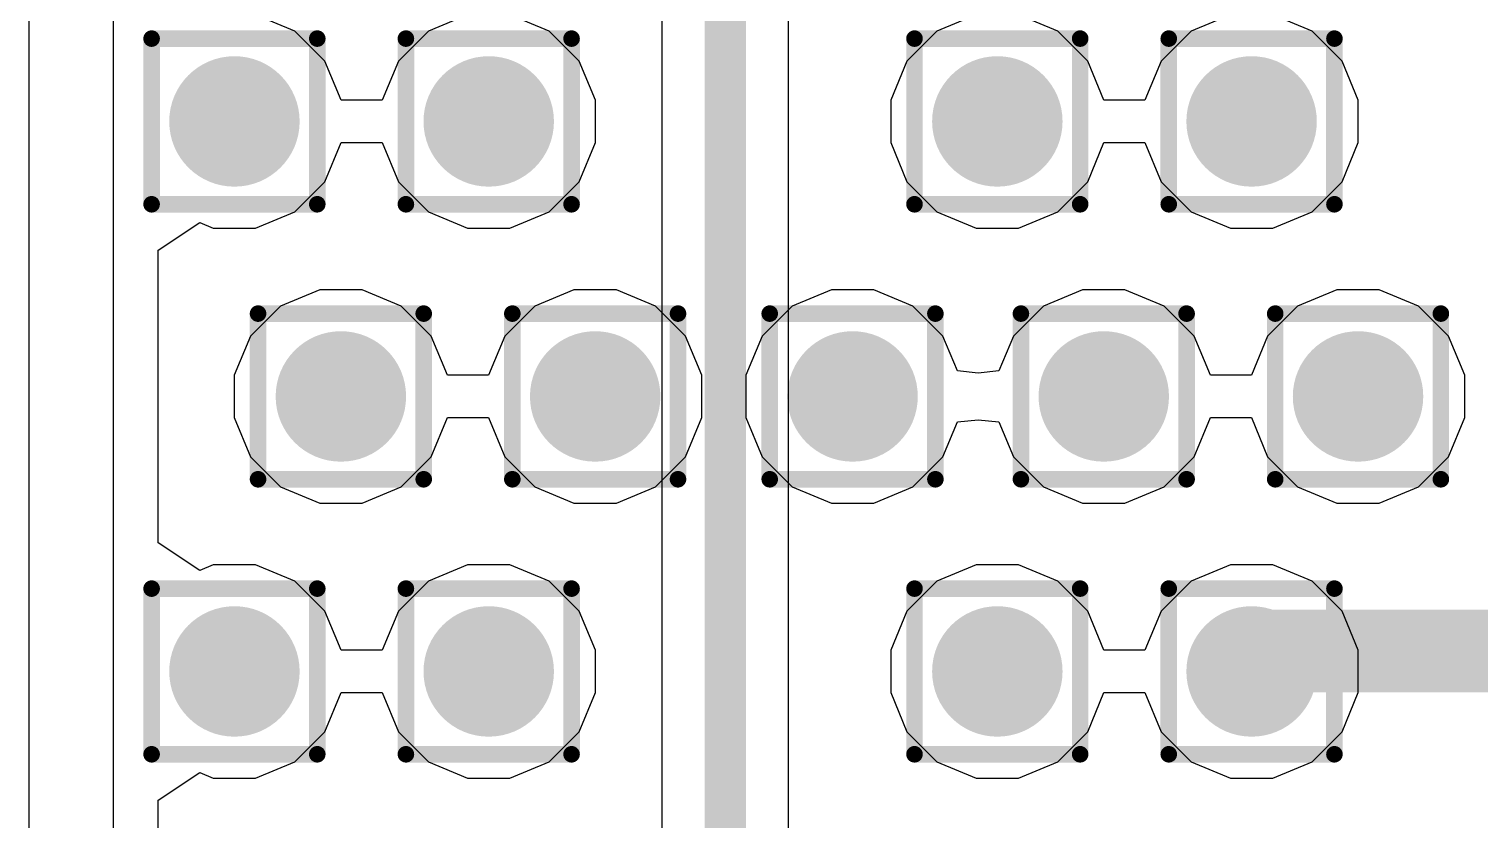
# Model space of a CAD drawing. Header units: inches. Extents: x -12 to 5355, y -7 to 5366.
# Drawn here: x 10.617 to 15.067, y 40.161 to 42.587 of the extents above; entities that cross this region are included whole.
import ezdxf

# ---------------------------------------------------------------- set-up
doc = ezdxf.new("R2010")
doc.units = ezdxf.units.IN
for name, color, linetype in [('BOTTOM LAYER', 5, 'Continuous'), ('Drill Drawing', 1, 'Continuous'), ('GROUND1', 16, 'Continuous'), ('GROUND2', 156, 'Continuous'), ('Keep-Out Layer', 6, 'Continuous'), ('POWER', 76, 'Continuous'), ('SIGNAL', 90, 'Continuous'), ('TOP LAYER', 1, 'Continuous'), ('Via Holes', 16, 'Continuous')]:
    doc.layers.add(name, color=color, linetype=linetype)

msp = doc.modelspace()

# ---------------------------------------------------------------- hatches: boundary and pattern name
at = {"layer": 'BOTTOM LAYER'}
h = msp.add_hatch(color=5, dxfattribs=at)
edge = h.paths.add_edge_path()
edge.add_arc((11.2471, 42.3035), 0.2, 0, 360)
h = msp.add_hatch(color=5, dxfattribs=at)
edge = h.paths.add_edge_path()
edge.add_arc((12.0269, 42.3035), 0.2, 0, 360)
h = msp.add_hatch(color=5, dxfattribs=at)
edge = h.paths.add_edge_path()
edge.add_arc((13.5865, 42.3035), 0.2, 0, 360)
h = msp.add_hatch(color=5, dxfattribs=at)
edge = h.paths.add_edge_path()
edge.add_arc((14.3662, 42.3035), 0.2, 0, 360)
h = msp.add_hatch(color=5, dxfattribs=at)
edge = h.paths.add_edge_path()
edge.add_arc((11.5735, 41.4602), 0.2, 0, 360)
h = msp.add_hatch(color=5, dxfattribs=at)
edge = h.paths.add_edge_path()
edge.add_arc((12.3533, 41.4602), 0.2, 0, 360)
h = msp.add_hatch(color=5, dxfattribs=at)
edge = h.paths.add_edge_path()
edge.add_arc((13.1426, 41.4602), 0.2, 0, 360)
h = msp.add_hatch(color=5, dxfattribs=at)
edge = h.paths.add_edge_path()
edge.add_arc((13.9129, 41.4602), 0.2, 0, 360)
h = msp.add_hatch(color=5, dxfattribs=at)
edge = h.paths.add_edge_path()
edge.add_arc((14.6926, 41.4602), 0.2, 0, 360)
h = msp.add_hatch(color=5, dxfattribs=at)
edge = h.paths.add_edge_path()
edge.add_arc((11.2471, 40.6169), 0.2, 0, 360)
h = msp.add_hatch(color=5, dxfattribs=at)
edge = h.paths.add_edge_path()
edge.add_arc((12.0269, 40.6169), 0.2, 0, 360)
h = msp.add_hatch(color=5, dxfattribs=at)
edge = h.paths.add_edge_path()
edge.add_arc((13.5865, 40.6169), 0.2, 0, 360)
h = msp.add_hatch(color=5, dxfattribs=at)
edge = h.paths.add_edge_path()
edge.add_arc((14.3662, 40.6169), 0.2, 0, 360)
at = {"layer": 'GROUND1'}
h = msp.add_hatch(color=16, dxfattribs=at)
edge = h.paths.add_edge_path()
edge.add_arc((11.2471, 42.3035), 0.2, 0, 360)
h = msp.add_hatch(color=16, dxfattribs=at)
edge = h.paths.add_edge_path()
edge.add_arc((12.0269, 42.3035), 0.2, 0, 360)
h = msp.add_hatch(color=16, dxfattribs=at)
edge = h.paths.add_edge_path()
edge.add_arc((13.5865, 42.3035), 0.2, 0, 360)
h = msp.add_hatch(color=16, dxfattribs=at)
edge = h.paths.add_edge_path()
edge.add_arc((14.3662, 42.3035), 0.2, 0, 360)
h = msp.add_hatch(color=16, dxfattribs=at)
edge = h.paths.add_edge_path()
edge.add_arc((11.5735, 41.4602), 0.2, 0, 360)
h = msp.add_hatch(color=16, dxfattribs=at)
edge = h.paths.add_edge_path()
edge.add_arc((12.3533, 41.4602), 0.2, 0, 360)
h = msp.add_hatch(color=16, dxfattribs=at)
edge = h.paths.add_edge_path()
edge.add_arc((13.1426, 41.4602), 0.2, 0, 360)
h = msp.add_hatch(color=16, dxfattribs=at)
edge = h.paths.add_edge_path()
edge.add_arc((13.9129, 41.4602), 0.2, 0, 360)
h = msp.add_hatch(color=16, dxfattribs=at)
edge = h.paths.add_edge_path()
edge.add_arc((14.6926, 41.4602), 0.2, 0, 360)
h = msp.add_hatch(color=16, dxfattribs=at)
edge = h.paths.add_edge_path()
edge.add_arc((11.2471, 40.6169), 0.2, 0, 360)
h = msp.add_hatch(color=16, dxfattribs=at)
edge = h.paths.add_edge_path()
edge.add_arc((12.0269, 40.6169), 0.2, 0, 360)
h = msp.add_hatch(color=16, dxfattribs=at)
edge = h.paths.add_edge_path()
edge.add_arc((13.5865, 40.6169), 0.2, 0, 360)
h = msp.add_hatch(color=16, dxfattribs=at)
edge = h.paths.add_edge_path()
edge.add_arc((14.3662, 40.6169), 0.2, 0, 360)
at = {"layer": 'GROUND2'}
h = msp.add_hatch(color=156, dxfattribs=at)
edge = h.paths.add_edge_path()
edge.add_arc((11.2471, 42.3035), 0.2, 0, 360)
h = msp.add_hatch(color=156, dxfattribs=at)
edge = h.paths.add_edge_path()
edge.add_arc((12.0269, 42.3035), 0.2, 0, 360)
h = msp.add_hatch(color=156, dxfattribs=at)
edge = h.paths.add_edge_path()
edge.add_arc((13.5865, 42.3035), 0.2, 0, 360)
h = msp.add_hatch(color=156, dxfattribs=at)
edge = h.paths.add_edge_path()
edge.add_arc((14.3662, 42.3035), 0.2, 0, 360)
h = msp.add_hatch(color=156, dxfattribs=at)
edge = h.paths.add_edge_path()
edge.add_arc((11.5735, 41.4602), 0.2, 0, 360)
h = msp.add_hatch(color=156, dxfattribs=at)
edge = h.paths.add_edge_path()
edge.add_arc((12.3533, 41.4602), 0.2, 0, 360)
h = msp.add_hatch(color=156, dxfattribs=at)
edge = h.paths.add_edge_path()
edge.add_arc((13.1426, 41.4602), 0.2, 0, 360)
h = msp.add_hatch(color=156, dxfattribs=at)
edge = h.paths.add_edge_path()
edge.add_arc((13.9129, 41.4602), 0.2, 0, 360)
h = msp.add_hatch(color=156, dxfattribs=at)
edge = h.paths.add_edge_path()
edge.add_arc((14.6926, 41.4602), 0.2, 0, 360)
h = msp.add_hatch(color=156, dxfattribs=at)
edge = h.paths.add_edge_path()
edge.add_arc((11.2471, 40.6169), 0.2, 0, 360)
h = msp.add_hatch(color=156, dxfattribs=at)
edge = h.paths.add_edge_path()
edge.add_arc((12.0269, 40.6169), 0.2, 0, 360)
h = msp.add_hatch(color=156, dxfattribs=at)
edge = h.paths.add_edge_path()
edge.add_arc((13.5865, 40.6169), 0.2, 0, 360)
h = msp.add_hatch(color=156, dxfattribs=at)
edge = h.paths.add_edge_path()
edge.add_arc((14.3662, 40.6169), 0.2, 0, 360)
at = {"layer": 'POWER'}
h = msp.add_hatch(color=76, dxfattribs=at)
edge = h.paths.add_edge_path()
edge.add_arc((11.2471, 42.3035), 0.2, 0, 360)
h = msp.add_hatch(color=76, dxfattribs=at)
edge = h.paths.add_edge_path()
edge.add_arc((12.0269, 42.3035), 0.2, 0, 360)
h = msp.add_hatch(color=76, dxfattribs=at)
edge = h.paths.add_edge_path()
edge.add_arc((13.5865, 42.3035), 0.2, 0, 360)
h = msp.add_hatch(color=76, dxfattribs=at)
edge = h.paths.add_edge_path()
edge.add_arc((14.3662, 42.3035), 0.2, 0, 360)
h = msp.add_hatch(color=76, dxfattribs=at)
edge = h.paths.add_edge_path()
edge.add_arc((11.5735, 41.4602), 0.2, 0, 360)
h = msp.add_hatch(color=76, dxfattribs=at)
edge = h.paths.add_edge_path()
edge.add_arc((12.3533, 41.4602), 0.2, 0, 360)
h = msp.add_hatch(color=76, dxfattribs=at)
edge = h.paths.add_edge_path()
edge.add_arc((13.1426, 41.4602), 0.2, 0, 360)
h = msp.add_hatch(color=76, dxfattribs=at)
edge = h.paths.add_edge_path()
edge.add_arc((13.9129, 41.4602), 0.2, 0, 360)
h = msp.add_hatch(color=76, dxfattribs=at)
edge = h.paths.add_edge_path()
edge.add_arc((14.6926, 41.4602), 0.2, 0, 360)
h = msp.add_hatch(color=76, dxfattribs=at)
edge = h.paths.add_edge_path()
edge.add_arc((11.2471, 40.6169), 0.2, 0, 360)
h = msp.add_hatch(color=76, dxfattribs=at)
edge = h.paths.add_edge_path()
edge.add_arc((12.0269, 40.6169), 0.2, 0, 360)
h = msp.add_hatch(color=76, dxfattribs=at)
edge = h.paths.add_edge_path()
edge.add_arc((13.5865, 40.6169), 0.2, 0, 360)
h = msp.add_hatch(color=76, dxfattribs=at)
edge = h.paths.add_edge_path()
edge.add_arc((14.3662, 40.6169), 0.2, 0, 360)
at = {"layer": 'SIGNAL'}
h = msp.add_hatch(color=90, dxfattribs=at)
edge = h.paths.add_edge_path()
edge.add_arc((11.2471, 42.3035), 0.2, 0, 360)
h = msp.add_hatch(color=90, dxfattribs=at)
edge = h.paths.add_edge_path()
edge.add_arc((12.0269, 42.3035), 0.2, 0, 360)
h = msp.add_hatch(color=90, dxfattribs=at)
edge = h.paths.add_edge_path()
edge.add_arc((13.5865, 42.3035), 0.2, 0, 360)
h = msp.add_hatch(color=90, dxfattribs=at)
edge = h.paths.add_edge_path()
edge.add_arc((14.3662, 42.3035), 0.2, 0, 360)
h = msp.add_hatch(color=90, dxfattribs=at)
edge = h.paths.add_edge_path()
edge.add_arc((11.5735, 41.4602), 0.2, 0, 360)
h = msp.add_hatch(color=90, dxfattribs=at)
edge = h.paths.add_edge_path()
edge.add_arc((12.3533, 41.4602), 0.2, 0, 360)
h = msp.add_hatch(color=90, dxfattribs=at)
edge = h.paths.add_edge_path()
edge.add_arc((13.1426, 41.4602), 0.2, 0, 360)
h = msp.add_hatch(color=90, dxfattribs=at)
edge = h.paths.add_edge_path()
edge.add_arc((13.9129, 41.4602), 0.2, 0, 360)
h = msp.add_hatch(color=90, dxfattribs=at)
edge = h.paths.add_edge_path()
edge.add_arc((14.6926, 41.4602), 0.2, 0, 360)
h = msp.add_hatch(color=90, dxfattribs=at)
edge = h.paths.add_edge_path()
edge.add_arc((11.2471, 40.6169), 0.2, 0, 360)
h = msp.add_hatch(color=90, dxfattribs=at)
edge = h.paths.add_edge_path()
edge.add_arc((12.0269, 40.6169), 0.2, 0, 360)
h = msp.add_hatch(color=90, dxfattribs=at)
edge = h.paths.add_edge_path()
edge.add_arc((13.5865, 40.6169), 0.2, 0, 360)
h = msp.add_hatch(color=90, dxfattribs=at)
edge = h.paths.add_edge_path()
edge.add_arc((14.3662, 40.6169), 0.2, 0, 360)
at = {"layer": 'TOP LAYER'}
h = msp.add_hatch(color=1, dxfattribs=at)
edge = h.paths.add_edge_path()
edge.add_arc((11.2471, 42.3035), 0.2, 0, 360)
h = msp.add_hatch(color=1, dxfattribs=at)
edge = h.paths.add_edge_path()
edge.add_arc((12.0269, 42.3035), 0.2, 0, 360)
h = msp.add_hatch(color=1, dxfattribs=at)
edge = h.paths.add_edge_path()
edge.add_arc((13.5865, 42.3035), 0.2, 0, 360)
h = msp.add_hatch(color=1, dxfattribs=at)
edge = h.paths.add_edge_path()
edge.add_arc((14.3662, 42.3035), 0.2, 0, 360)
h = msp.add_hatch(color=1, dxfattribs=at)
edge = h.paths.add_edge_path()
edge.add_arc((11.5735, 41.4602), 0.2, 0, 360)
h = msp.add_hatch(color=1, dxfattribs=at)
edge = h.paths.add_edge_path()
edge.add_arc((12.3533, 41.4602), 0.2, 0, 360)
h = msp.add_hatch(color=1, dxfattribs=at)
edge = h.paths.add_edge_path()
edge.add_arc((13.1426, 41.4602), 0.2, 0, 360)
h = msp.add_hatch(color=1, dxfattribs=at)
edge = h.paths.add_edge_path()
edge.add_arc((13.9129, 41.4602), 0.2, 0, 360)
h = msp.add_hatch(color=1, dxfattribs=at)
edge = h.paths.add_edge_path()
edge.add_arc((14.6926, 41.4602), 0.2, 0, 360)
h = msp.add_hatch(color=1, dxfattribs=at)
edge = h.paths.add_edge_path()
edge.add_arc((11.2471, 40.6169), 0.2, 0, 360)
h = msp.add_hatch(color=1, dxfattribs=at)
edge = h.paths.add_edge_path()
edge.add_arc((12.0269, 40.6169), 0.2, 0, 360)
h = msp.add_hatch(color=1, dxfattribs=at)
edge = h.paths.add_edge_path()
edge.add_arc((13.5865, 40.6169), 0.2, 0, 360)
h = msp.add_hatch(color=1, dxfattribs=at)
edge = h.paths.add_edge_path()
edge.add_arc((14.3662, 40.6169), 0.2, 0, 360)
at = {"layer": 'Via Holes'}
h = msp.add_hatch(color=7, dxfattribs=at)
edge = h.paths.add_edge_path()
edge.add_arc((11.2471, 42.3035), 0.1, 0, 360)
h = msp.add_hatch(color=7, dxfattribs=at)
edge = h.paths.add_edge_path()
edge.add_arc((12.0269, 42.3035), 0.1, 0, 360)
h = msp.add_hatch(color=7, dxfattribs=at)
edge = h.paths.add_edge_path()
edge.add_arc((13.5865, 42.3035), 0.1, 0, 360)
h = msp.add_hatch(color=7, dxfattribs=at)
edge = h.paths.add_edge_path()
edge.add_arc((14.3662, 42.3035), 0.1, 0, 360)
h = msp.add_hatch(color=7, dxfattribs=at)
edge = h.paths.add_edge_path()
edge.add_arc((11.5735, 41.4602), 0.1, 0, 360)
h = msp.add_hatch(color=7, dxfattribs=at)
edge = h.paths.add_edge_path()
edge.add_arc((12.3533, 41.4602), 0.1, 0, 360)
h = msp.add_hatch(color=7, dxfattribs=at)
edge = h.paths.add_edge_path()
edge.add_arc((13.1426, 41.4602), 0.1, 0, 360)
h = msp.add_hatch(color=7, dxfattribs=at)
edge = h.paths.add_edge_path()
edge.add_arc((13.9129, 41.4602), 0.1, 0, 360)
h = msp.add_hatch(color=7, dxfattribs=at)
edge = h.paths.add_edge_path()
edge.add_arc((14.6926, 41.4602), 0.1, 0, 360)
h = msp.add_hatch(color=7, dxfattribs=at)
edge = h.paths.add_edge_path()
edge.add_arc((11.2471, 40.6169), 0.1, 0, 360)
h = msp.add_hatch(color=7, dxfattribs=at)
edge = h.paths.add_edge_path()
edge.add_arc((12.0269, 40.6169), 0.1, 0, 360)
h = msp.add_hatch(color=7, dxfattribs=at)
edge = h.paths.add_edge_path()
edge.add_arc((13.5865, 40.6169), 0.1, 0, 360)
h = msp.add_hatch(color=7, dxfattribs=at)
edge = h.paths.add_edge_path()
edge.add_arc((14.3662, 40.6169), 0.1, 0, 360)

# ---------------------------------------------------------------- linework, layer by layer
at = {"layer": 'BOTTOM LAYER'}
msp.add_line((10.8762, 33.914), (10.8762, 60.2174), dxfattribs=at)
at = {"layer": 'Drill Drawing'}
for points in [[(10.9931, 42.5575, 0.0508, 0.0508, 0), (11.5011, 42.5575, 0.0508, 0.0508, 0)], [(10.9931, 42.0495, 0.0508, 0.0508, 0), (10.9931, 42.5575, 0.0508, 0.0508, 0)], [(11.5011, 42.0495, 0.0508, 0.0508, 0), (11.5011, 42.5575, 0.0508, 0.0508, 0)], [(11.7729, 42.5575, 0.0508, 0.0508, 0), (12.2809, 42.5575, 0.0508, 0.0508, 0)], [(11.7729, 42.0495, 0.0508, 0.0508, 0), (11.7729, 42.5575, 0.0508, 0.0508, 0)], [(12.2809, 42.0495, 0.0508, 0.0508, 0), (12.2809, 42.5575, 0.0508, 0.0508, 0)], [(13.3325, 42.5575, 0.0508, 0.0508, 0), (13.8405, 42.5575, 0.0508, 0.0508, 0)], [(13.3325, 42.0495, 0.0508, 0.0508, 0), (13.3325, 42.5575, 0.0508, 0.0508, 0)], [(13.8405, 42.0495, 0.0508, 0.0508, 0), (13.8405, 42.5575, 0.0508, 0.0508, 0)], [(14.1122, 42.5575, 0.0508, 0.0508, 0), (14.6202, 42.5575, 0.0508, 0.0508, 0)], [(14.1122, 42.0495, 0.0508, 0.0508, 0), (14.1122, 42.5575, 0.0508, 0.0508, 0)], [(14.6202, 42.0495, 0.0508, 0.0508, 0), (14.6202, 42.5575, 0.0508, 0.0508, 0)], [(10.9931, 42.0495, 0.0508, 0.0508, 0), (11.5011, 42.0495, 0.0508, 0.0508, 0)], [(11.7729, 42.0495, 0.0508, 0.0508, 0), (12.2809, 42.0495, 0.0508, 0.0508, 0)], [(13.3325, 42.0495, 0.0508, 0.0508, 0), (13.8405, 42.0495, 0.0508, 0.0508, 0)], [(14.1122, 42.0495, 0.0508, 0.0508, 0), (14.6202, 42.0495, 0.0508, 0.0508, 0)], [(11.3195, 41.7142, 0.0508, 0.0508, 0), (11.8275, 41.7142, 0.0508, 0.0508, 0)], [(11.3195, 41.2062, 0.0508, 0.0508, 0), (11.3195, 41.7142, 0.0508, 0.0508, 0)], [(11.8275, 41.2062, 0.0508, 0.0508, 0), (11.8275, 41.7142, 0.0508, 0.0508, 0)], [(12.0993, 41.7142, 0.0508, 0.0508, 0), (12.6073, 41.7142, 0.0508, 0.0508, 0)], [(12.0993, 41.2062, 0.0508, 0.0508, 0), (12.0993, 41.7142, 0.0508, 0.0508, 0)], [(12.6073, 41.2062, 0.0508, 0.0508, 0), (12.6073, 41.7142, 0.0508, 0.0508, 0)], [(12.8886, 41.7142, 0.0508, 0.0508, 0), (13.3966, 41.7142, 0.0508, 0.0508, 0)], [(12.8886, 41.2062, 0.0508, 0.0508, 0), (12.8886, 41.7142, 0.0508, 0.0508, 0)], [(13.3966, 41.2062, 0.0508, 0.0508, 0), (13.3966, 41.7142, 0.0508, 0.0508, 0)], [(13.6588, 41.7142, 0.0508, 0.0508, 0), (14.1669, 41.7142, 0.0508, 0.0508, 0)], [(13.6588, 41.2062, 0.0508, 0.0508, 0), (13.6588, 41.7142, 0.0508, 0.0508, 0)], [(14.1669, 41.2062, 0.0508, 0.0508, 0), (14.1669, 41.7142, 0.0508, 0.0508, 0)], [(14.4386, 41.7142, 0.0508, 0.0508, 0), (14.9466, 41.7142, 0.0508, 0.0508, 0)], [(14.4386, 41.2062, 0.0508, 0.0508, 0), (14.4386, 41.7142, 0.0508, 0.0508, 0)], [(14.9466, 41.2062, 0.0508, 0.0508, 0), (14.9466, 41.7142, 0.0508, 0.0508, 0)], [(11.3195, 41.2062, 0.0508, 0.0508, 0), (11.8275, 41.2062, 0.0508, 0.0508, 0)], [(12.0993, 41.2062, 0.0508, 0.0508, 0), (12.6073, 41.2062, 0.0508, 0.0508, 0)], [(12.8886, 41.2062, 0.0508, 0.0508, 0), (13.3966, 41.2062, 0.0508, 0.0508, 0)], [(13.6588, 41.2062, 0.0508, 0.0508, 0), (14.1669, 41.2062, 0.0508, 0.0508, 0)], [(14.4386, 41.2062, 0.0508, 0.0508, 0), (14.9466, 41.2062, 0.0508, 0.0508, 0)], [(10.9931, 40.8709, 0.0508, 0.0508, 0), (11.5011, 40.8709, 0.0508, 0.0508, 0)], [(10.9931, 40.3629, 0.0508, 0.0508, 0), (10.9931, 40.8709, 0.0508, 0.0508, 0)], [(11.5011, 40.3629, 0.0508, 0.0508, 0), (11.5011, 40.8709, 0.0508, 0.0508, 0)], [(11.7729, 40.8709, 0.0508, 0.0508, 0), (12.2809, 40.8709, 0.0508, 0.0508, 0)], [(11.7729, 40.3629, 0.0508, 0.0508, 0), (11.7729, 40.8709, 0.0508, 0.0508, 0)], [(12.2809, 40.3629, 0.0508, 0.0508, 0), (12.2809, 40.8709, 0.0508, 0.0508, 0)], [(13.3325, 40.8709, 0.0508, 0.0508, 0), (13.8405, 40.8709, 0.0508, 0.0508, 0)], [(13.3325, 40.3629, 0.0508, 0.0508, 0), (13.3325, 40.8709, 0.0508, 0.0508, 0)], [(13.8405, 40.3629, 0.0508, 0.0508, 0), (13.8405, 40.8709, 0.0508, 0.0508, 0)], [(14.1122, 40.8709, 0.0508, 0.0508, 0), (14.6202, 40.8709, 0.0508, 0.0508, 0)], [(14.1122, 40.3629, 0.0508, 0.0508, 0), (14.1122, 40.8709, 0.0508, 0.0508, 0)], [(14.6202, 40.3629, 0.0508, 0.0508, 0), (14.6202, 40.8709, 0.0508, 0.0508, 0)], [(10.9931, 40.3629, 0.0508, 0.0508, 0), (11.5011, 40.3629, 0.0508, 0.0508, 0)], [(11.7729, 40.3629, 0.0508, 0.0508, 0), (12.2809, 40.3629, 0.0508, 0.0508, 0)], [(13.3325, 40.3629, 0.0508, 0.0508, 0), (13.8405, 40.3629, 0.0508, 0.0508, 0)], [(14.1122, 40.3629, 0.0508, 0.0508, 0), (14.6202, 40.3629, 0.0508, 0.0508, 0)]]:
    msp.add_lwpolyline(points, format="xyseb", dxfattribs=at)
for points in [[(10.9804, 42.5575, 0.0254, 0.0254, 1), (11.0058, 42.5575, 0.0254, 0.0254, 1)], [(10.9804, 42.5575, 0.0254, 0.0254, 1), (11.0058, 42.5575, 0.0254, 0.0254, 1)], [(11.4884, 42.5575, 0.0254, 0.0254, 1), (11.5138, 42.5575, 0.0254, 0.0254, 1)], [(11.4884, 42.5575, 0.0254, 0.0254, 1), (11.5138, 42.5575, 0.0254, 0.0254, 1)], [(11.7602, 42.5575, 0.0254, 0.0254, 1), (11.7856, 42.5575, 0.0254, 0.0254, 1)], [(11.7602, 42.5575, 0.0254, 0.0254, 1), (11.7856, 42.5575, 0.0254, 0.0254, 1)], [(12.2682, 42.5575, 0.0254, 0.0254, 1), (12.2936, 42.5575, 0.0254, 0.0254, 1)], [(12.2682, 42.5575, 0.0254, 0.0254, 1), (12.2936, 42.5575, 0.0254, 0.0254, 1)], [(13.3198, 42.5575, 0.0254, 0.0254, 1), (13.3452, 42.5575, 0.0254, 0.0254, 1)], [(13.3198, 42.5575, 0.0254, 0.0254, 1), (13.3452, 42.5575, 0.0254, 0.0254, 1)], [(13.8278, 42.5575, 0.0254, 0.0254, 1), (13.8532, 42.5575, 0.0254, 0.0254, 1)], [(13.8278, 42.5575, 0.0254, 0.0254, 1), (13.8532, 42.5575, 0.0254, 0.0254, 1)], [(14.0995, 42.5575, 0.0254, 0.0254, 1), (14.1249, 42.5575, 0.0254, 0.0254, 1)], [(14.0995, 42.5575, 0.0254, 0.0254, 1), (14.1249, 42.5575, 0.0254, 0.0254, 1)], [(14.6075, 42.5575, 0.0254, 0.0254, 1), (14.6329, 42.5575, 0.0254, 0.0254, 1)], [(14.6075, 42.5575, 0.0254, 0.0254, 1), (14.6329, 42.5575, 0.0254, 0.0254, 1)], [(10.9804, 42.0495, 0.0254, 0.0254, 1), (11.0058, 42.0495, 0.0254, 0.0254, 1)], [(10.9804, 42.0495, 0.0254, 0.0254, 1), (11.0058, 42.0495, 0.0254, 0.0254, 1)], [(11.4884, 42.0495, 0.0254, 0.0254, 1), (11.5138, 42.0495, 0.0254, 0.0254, 1)], [(11.4884, 42.0495, 0.0254, 0.0254, 1), (11.5138, 42.0495, 0.0254, 0.0254, 1)], [(11.7602, 42.0495, 0.0254, 0.0254, 1), (11.7856, 42.0495, 0.0254, 0.0254, 1)], [(11.7602, 42.0495, 0.0254, 0.0254, 1), (11.7856, 42.0495, 0.0254, 0.0254, 1)], [(12.2682, 42.0495, 0.0254, 0.0254, 1), (12.2936, 42.0495, 0.0254, 0.0254, 1)], [(12.2682, 42.0495, 0.0254, 0.0254, 1), (12.2936, 42.0495, 0.0254, 0.0254, 1)], [(13.3198, 42.0495, 0.0254, 0.0254, 1), (13.3452, 42.0495, 0.0254, 0.0254, 1)], [(13.3198, 42.0495, 0.0254, 0.0254, 1), (13.3452, 42.0495, 0.0254, 0.0254, 1)], [(13.8278, 42.0495, 0.0254, 0.0254, 1), (13.8532, 42.0495, 0.0254, 0.0254, 1)], [(13.8278, 42.0495, 0.0254, 0.0254, 1), (13.8532, 42.0495, 0.0254, 0.0254, 1)], [(14.0995, 42.0495, 0.0254, 0.0254, 1), (14.1249, 42.0495, 0.0254, 0.0254, 1)], [(14.0995, 42.0495, 0.0254, 0.0254, 1), (14.1249, 42.0495, 0.0254, 0.0254, 1)], [(14.6075, 42.0495, 0.0254, 0.0254, 1), (14.6329, 42.0495, 0.0254, 0.0254, 1)], [(14.6075, 42.0495, 0.0254, 0.0254, 1), (14.6329, 42.0495, 0.0254, 0.0254, 1)], [(11.3068, 41.7142, 0.0254, 0.0254, 1), (11.3322, 41.7142, 0.0254, 0.0254, 1)], [(11.3068, 41.7142, 0.0254, 0.0254, 1), (11.3322, 41.7142, 0.0254, 0.0254, 1)], [(11.8148, 41.7142, 0.0254, 0.0254, 1), (11.8402, 41.7142, 0.0254, 0.0254, 1)], [(11.8148, 41.7142, 0.0254, 0.0254, 1), (11.8402, 41.7142, 0.0254, 0.0254, 1)], [(12.0866, 41.7142, 0.0254, 0.0254, 1), (12.112, 41.7142, 0.0254, 0.0254, 1)], [(12.0866, 41.7142, 0.0254, 0.0254, 1), (12.112, 41.7142, 0.0254, 0.0254, 1)], [(12.5946, 41.7142, 0.0254, 0.0254, 1), (12.62, 41.7142, 0.0254, 0.0254, 1)], [(12.5946, 41.7142, 0.0254, 0.0254, 1), (12.62, 41.7142, 0.0254, 0.0254, 1)], [(12.8759, 41.7142, 0.0254, 0.0254, 1), (12.9013, 41.7142, 0.0254, 0.0254, 1)], [(12.8759, 41.7142, 0.0254, 0.0254, 1), (12.9013, 41.7142, 0.0254, 0.0254, 1)], [(13.3839, 41.7142, 0.0254, 0.0254, 1), (13.4093, 41.7142, 0.0254, 0.0254, 1)], [(13.3839, 41.7142, 0.0254, 0.0254, 1), (13.4093, 41.7142, 0.0254, 0.0254, 1)], [(13.6462, 41.7142, 0.0254, 0.0254, 1), (13.6715, 41.7142, 0.0254, 0.0254, 1)], [(13.6462, 41.7142, 0.0254, 0.0254, 1), (13.6715, 41.7142, 0.0254, 0.0254, 1)], [(14.1541, 41.7142, 0.0254, 0.0254, 1), (14.1796, 41.7142, 0.0254, 0.0254, 1)], [(14.1541, 41.7142, 0.0254, 0.0254, 1), (14.1796, 41.7142, 0.0254, 0.0254, 1)], [(14.4259, 41.7142, 0.0254, 0.0254, 1), (14.4513, 41.7142, 0.0254, 0.0254, 1)], [(14.4259, 41.7142, 0.0254, 0.0254, 1), (14.4513, 41.7142, 0.0254, 0.0254, 1)], [(14.9339, 41.7142, 0.0254, 0.0254, 1), (14.9593, 41.7142, 0.0254, 0.0254, 1)], [(14.9339, 41.7142, 0.0254, 0.0254, 1), (14.9593, 41.7142, 0.0254, 0.0254, 1)], [(11.3068, 41.2062, 0.0254, 0.0254, 1), (11.3322, 41.2062, 0.0254, 0.0254, 1)], [(11.3068, 41.2062, 0.0254, 0.0254, 1), (11.3322, 41.2062, 0.0254, 0.0254, 1)], [(11.8148, 41.2062, 0.0254, 0.0254, 1), (11.8402, 41.2062, 0.0254, 0.0254, 1)], [(11.8148, 41.2062, 0.0254, 0.0254, 1), (11.8402, 41.2062, 0.0254, 0.0254, 1)], [(12.0866, 41.2062, 0.0254, 0.0254, 1), (12.112, 41.2062, 0.0254, 0.0254, 1)], [(12.0866, 41.2062, 0.0254, 0.0254, 1), (12.112, 41.2062, 0.0254, 0.0254, 1)], [(12.5946, 41.2062, 0.0254, 0.0254, 1), (12.62, 41.2062, 0.0254, 0.0254, 1)], [(12.5946, 41.2062, 0.0254, 0.0254, 1), (12.62, 41.2062, 0.0254, 0.0254, 1)], [(12.8759, 41.2062, 0.0254, 0.0254, 1), (12.9013, 41.2062, 0.0254, 0.0254, 1)], [(12.8759, 41.2062, 0.0254, 0.0254, 1), (12.9013, 41.2062, 0.0254, 0.0254, 1)], [(13.3839, 41.2062, 0.0254, 0.0254, 1), (13.4093, 41.2062, 0.0254, 0.0254, 1)], [(13.3839, 41.2062, 0.0254, 0.0254, 1), (13.4093, 41.2062, 0.0254, 0.0254, 1)], [(13.6462, 41.2062, 0.0254, 0.0254, 1), (13.6715, 41.2062, 0.0254, 0.0254, 1)], [(13.6462, 41.2062, 0.0254, 0.0254, 1), (13.6715, 41.2062, 0.0254, 0.0254, 1)], [(14.1541, 41.2062, 0.0254, 0.0254, 1), (14.1796, 41.2062, 0.0254, 0.0254, 1)], [(14.1541, 41.2062, 0.0254, 0.0254, 1), (14.1796, 41.2062, 0.0254, 0.0254, 1)], [(14.4259, 41.2062, 0.0254, 0.0254, 1), (14.4513, 41.2062, 0.0254, 0.0254, 1)], [(14.4259, 41.2062, 0.0254, 0.0254, 1), (14.4513, 41.2062, 0.0254, 0.0254, 1)], [(14.9339, 41.2062, 0.0254, 0.0254, 1), (14.9593, 41.2062, 0.0254, 0.0254, 1)], [(14.9339, 41.2062, 0.0254, 0.0254, 1), (14.9593, 41.2062, 0.0254, 0.0254, 1)], [(10.9804, 40.8709, 0.0254, 0.0254, 1), (11.0058, 40.8709, 0.0254, 0.0254, 1)], [(10.9804, 40.8709, 0.0254, 0.0254, 1), (11.0058, 40.8709, 0.0254, 0.0254, 1)], [(11.4884, 40.8709, 0.0254, 0.0254, 1), (11.5138, 40.8709, 0.0254, 0.0254, 1)], [(11.4884, 40.8709, 0.0254, 0.0254, 1), (11.5138, 40.8709, 0.0254, 0.0254, 1)], [(11.7602, 40.8709, 0.0254, 0.0254, 1), (11.7856, 40.8709, 0.0254, 0.0254, 1)], [(11.7602, 40.8709, 0.0254, 0.0254, 1), (11.7856, 40.8709, 0.0254, 0.0254, 1)], [(12.2682, 40.8709, 0.0254, 0.0254, 1), (12.2936, 40.8709, 0.0254, 0.0254, 1)], [(12.2682, 40.8709, 0.0254, 0.0254, 1), (12.2936, 40.8709, 0.0254, 0.0254, 1)], [(13.3198, 40.8709, 0.0254, 0.0254, 1), (13.3452, 40.8709, 0.0254, 0.0254, 1)], [(13.3198, 40.8709, 0.0254, 0.0254, 1), (13.3452, 40.8709, 0.0254, 0.0254, 1)], [(13.8278, 40.8709, 0.0254, 0.0254, 1), (13.8532, 40.8709, 0.0254, 0.0254, 1)], [(13.8278, 40.8709, 0.0254, 0.0254, 1), (13.8532, 40.8709, 0.0254, 0.0254, 1)], [(14.0995, 40.8709, 0.0254, 0.0254, 1), (14.1249, 40.8709, 0.0254, 0.0254, 1)], [(14.0995, 40.8709, 0.0254, 0.0254, 1), (14.1249, 40.8709, 0.0254, 0.0254, 1)], [(14.6075, 40.8709, 0.0254, 0.0254, 1), (14.6329, 40.8709, 0.0254, 0.0254, 1)], [(14.6075, 40.8709, 0.0254, 0.0254, 1), (14.6329, 40.8709, 0.0254, 0.0254, 1)], [(10.9804, 40.3629, 0.0254, 0.0254, 1), (11.0058, 40.3629, 0.0254, 0.0254, 1)], [(10.9804, 40.3629, 0.0254, 0.0254, 1), (11.0058, 40.3629, 0.0254, 0.0254, 1)], [(11.4884, 40.3629, 0.0254, 0.0254, 1), (11.5138, 40.3629, 0.0254, 0.0254, 1)], [(11.4884, 40.3629, 0.0254, 0.0254, 1), (11.5138, 40.3629, 0.0254, 0.0254, 1)], [(11.7602, 40.3629, 0.0254, 0.0254, 1), (11.7856, 40.3629, 0.0254, 0.0254, 1)], [(11.7602, 40.3629, 0.0254, 0.0254, 1), (11.7856, 40.3629, 0.0254, 0.0254, 1)], [(12.2682, 40.3629, 0.0254, 0.0254, 1), (12.2936, 40.3629, 0.0254, 0.0254, 1)], [(12.2682, 40.3629, 0.0254, 0.0254, 1), (12.2936, 40.3629, 0.0254, 0.0254, 1)], [(13.3198, 40.3629, 0.0254, 0.0254, 1), (13.3452, 40.3629, 0.0254, 0.0254, 1)], [(13.3198, 40.3629, 0.0254, 0.0254, 1), (13.3452, 40.3629, 0.0254, 0.0254, 1)], [(13.8278, 40.3629, 0.0254, 0.0254, 1), (13.8532, 40.3629, 0.0254, 0.0254, 1)], [(13.8278, 40.3629, 0.0254, 0.0254, 1), (13.8532, 40.3629, 0.0254, 0.0254, 1)], [(14.0995, 40.3629, 0.0254, 0.0254, 1), (14.1249, 40.3629, 0.0254, 0.0254, 1)], [(14.0995, 40.3629, 0.0254, 0.0254, 1), (14.1249, 40.3629, 0.0254, 0.0254, 1)], [(14.6075, 40.3629, 0.0254, 0.0254, 1), (14.6329, 40.3629, 0.0254, 0.0254, 1)], [(14.6075, 40.3629, 0.0254, 0.0254, 1), (14.6329, 40.3629, 0.0254, 0.0254, 1)]]:
    msp.add_lwpolyline(points, format="xyseb", close=True, dxfattribs=at)
at = {"layer": 'GROUND1'}
msp.add_line((10.8762, 33.8074), (10.8762, 60.2174), dxfattribs=at)
at = {"layer": 'GROUND2'}
msp.add_line((10.8762, 33.8074), (10.8762, 60.2174), dxfattribs=at)
at = {"layer": 'Keep-Out Layer'}
msp.add_line((10.6172, 33.8074), (10.6172, 60.2996), dxfattribs=at)
at = {"layer": 'POWER'}
for p, q in [((11.4323, 42.5807), (11.3122, 42.6305)), ((11.9619, 42.6305), (11.8417, 42.5807)), ((12.2121, 42.5807), (12.0919, 42.6305)), ((13.5214, 42.6305), (13.4012, 42.5807)), ((13.7717, 42.5807), (13.6515, 42.6305)), ((14.3012, 42.6305), (14.181, 42.5807)), ((14.5515, 42.5807), (14.4313, 42.6305)), ((11.5243, 42.4887), (11.4323, 42.5807)), ((11.8417, 42.5807), (11.7497, 42.4887)), ((12.3041, 42.4887), (12.2121, 42.5807)), ((13.4012, 42.5807), (13.3092, 42.4887)), ((13.8637, 42.4887), (13.7717, 42.5807)), ((14.181, 42.5807), (14.089, 42.4887)), ((14.6435, 42.4887), (14.5515, 42.5807)), ((11.5741, 42.3685), (11.5243, 42.4887)), ((11.7497, 42.4887), (11.6999, 42.3685)), ((12.3539, 42.3685), (12.3041, 42.4887)), ((13.3092, 42.4887), (13.2595, 42.3685)), ((13.9135, 42.3685), (13.8637, 42.4887)), ((14.089, 42.4887), (14.0392, 42.3685)), ((14.6932, 42.3685), (14.6435, 42.4887)), ((11.6999, 42.3685), (11.5741, 42.3685)), ((12.3539, 42.2384), (12.3539, 42.3685)), ((13.2595, 42.3685), (13.2595, 42.2384)), ((14.0392, 42.3685), (13.9135, 42.3685)), ((14.6932, 42.2384), (14.6932, 42.3685)), ((11.5243, 42.1182), (11.5741, 42.2384)), ((11.5741, 42.2384), (11.6999, 42.2384)), ((11.6999, 42.2384), (11.7497, 42.1182)), ((12.3041, 42.1182), (12.3539, 42.2384)), ((13.2595, 42.2384), (13.3092, 42.1182)), ((13.8637, 42.1182), (13.9135, 42.2384)), ((13.9135, 42.2384), (14.0392, 42.2384)), ((14.0392, 42.2384), (14.089, 42.1182)), ((14.6435, 42.1182), (14.6932, 42.2384)), ((11.4323, 42.0263), (11.5243, 42.1182)), ((11.7497, 42.1182), (11.8417, 42.0263)), ((12.2121, 42.0263), (12.3041, 42.1182)), ((13.3092, 42.1182), (13.4012, 42.0263)), ((13.7717, 42.0263), (13.8637, 42.1182)), ((14.089, 42.1182), (14.181, 42.0263)), ((14.5515, 42.0263), (14.6435, 42.1182)), ((11.3122, 41.9765), (11.4323, 42.0263)), ((11.8417, 42.0263), (11.9619, 41.9765)), ((12.0919, 41.9765), (12.2121, 42.0263)), ((13.4012, 42.0263), (13.5214, 41.9765)), ((13.6515, 41.9765), (13.7717, 42.0263)), ((14.181, 42.0263), (14.3012, 41.9765)), ((14.4313, 41.9765), (14.5515, 42.0263)), ((11.0137, 41.9088), (11.1407, 41.9936)), ((11.1407, 41.9936), (11.1821, 41.9765)), ((11.1821, 41.9765), (11.3122, 41.9765)), ((11.9619, 41.9765), (12.0919, 41.9765)), ((13.5214, 41.9765), (13.6515, 41.9765)), ((14.3012, 41.9765), (14.4313, 41.9765)), ((11.0137, 41.0116), (11.0137, 41.9088)), ((11.5085, 41.7872), (11.3883, 41.7374)), ((11.6386, 41.7872), (11.5085, 41.7872)), ((11.7587, 41.7374), (11.6386, 41.7872)), ((12.2882, 41.7872), (12.1681, 41.7374)), ((12.4183, 41.7872), (12.2882, 41.7872)), ((12.5385, 41.7374), (12.4183, 41.7872)), ((13.0776, 41.7872), (12.9574, 41.7374)), ((13.2077, 41.7872), (13.0776, 41.7872)), ((13.3278, 41.7374), (13.2077, 41.7872)), ((13.8478, 41.7872), (13.7276, 41.7374)), ((13.9779, 41.7872), (13.8478, 41.7872)), ((14.0981, 41.7374), (13.9779, 41.7872)), ((14.6276, 41.7872), (14.5074, 41.7374)), ((14.7577, 41.7872), (14.6276, 41.7872)), ((14.8779, 41.7374), (14.7577, 41.7872)), ((11.3883, 41.7374), (11.2963, 41.6454)), ((11.8507, 41.6454), (11.7587, 41.7374)), ((12.1681, 41.7374), (12.0761, 41.6454)), ((12.6305, 41.6454), (12.5385, 41.7374)), ((12.9574, 41.7374), (12.8654, 41.6454)), ((13.4198, 41.6454), (13.3278, 41.7374)), ((13.7276, 41.7374), (13.6356, 41.6454)), ((14.1901, 41.6454), (14.0981, 41.7374)), ((14.5074, 41.7374), (14.4154, 41.6454)), ((14.9698, 41.6454), (14.8779, 41.7374)), ((11.2963, 41.6454), (11.2465, 41.5252)), ((11.9005, 41.5252), (11.8507, 41.6454)), ((12.0761, 41.6454), (12.0263, 41.5252)), ((12.6803, 41.5252), (12.6305, 41.6454)), ((12.8654, 41.6454), (12.8156, 41.5252)), ((13.4642, 41.5382), (13.4198, 41.6454)), ((13.6356, 41.6454), (13.5912, 41.5382)), ((14.2398, 41.5252), (14.1901, 41.6454)), ((14.4154, 41.6454), (14.3656, 41.5252)), ((15.0196, 41.5252), (14.9698, 41.6454)), ((11.2465, 41.5252), (11.2465, 41.3951)), ((12.0263, 41.5252), (11.9005, 41.5252)), ((12.6803, 41.3951), (12.6803, 41.5252)), ((12.8156, 41.5252), (12.8156, 41.3951)), ((13.5277, 41.5314), (13.4642, 41.5382)), ((13.5912, 41.5382), (13.5277, 41.5314)), ((14.3656, 41.5252), (14.2398, 41.5252)), ((15.0196, 41.3951), (15.0196, 41.5252)), ((11.2465, 41.3951), (11.2963, 41.275)), ((11.8507, 41.275), (11.9005, 41.3951)), ((11.9005, 41.3951), (12.0263, 41.3951)), ((12.0263, 41.3951), (12.0761, 41.275)), ((12.6305, 41.275), (12.6803, 41.3951)), ((12.8156, 41.3951), (12.8654, 41.275)), ((13.4198, 41.275), (13.4642, 41.3822)), ((13.4642, 41.3822), (13.5277, 41.3889)), ((13.5277, 41.3889), (13.5912, 41.3822)), ((13.5912, 41.3822), (13.6356, 41.275)), ((14.1901, 41.275), (14.2398, 41.3951)), ((14.2398, 41.3951), (14.3656, 41.3951)), ((14.3656, 41.3951), (14.4154, 41.275)), ((14.9698, 41.275), (15.0196, 41.3951)), ((11.2963, 41.275), (11.3883, 41.183)), ((11.7587, 41.183), (11.8507, 41.275)), ((12.0761, 41.275), (12.1681, 41.183)), ((12.5385, 41.183), (12.6305, 41.275)), ((12.8654, 41.275), (12.9574, 41.183)), ((13.3278, 41.183), (13.4198, 41.275)), ((13.6356, 41.275), (13.7276, 41.183)), ((14.0981, 41.183), (14.1901, 41.275)), ((14.4154, 41.275), (14.5074, 41.183)), ((14.8779, 41.183), (14.9698, 41.275)), ((11.3883, 41.183), (11.5085, 41.1332)), ((11.6386, 41.1332), (11.7587, 41.183)), ((12.1681, 41.183), (12.2882, 41.1332)), ((12.4183, 41.1332), (12.5385, 41.183)), ((12.9574, 41.183), (13.0776, 41.1332)), ((13.2077, 41.1332), (13.3278, 41.183)), ((13.7276, 41.183), (13.8478, 41.1332)), ((13.9779, 41.1332), (14.0981, 41.183)), ((14.5074, 41.183), (14.6276, 41.1332)), ((14.7577, 41.1332), (14.8779, 41.183)), ((11.5085, 41.1332), (11.6386, 41.1332)), ((12.2882, 41.1332), (12.4183, 41.1332)), ((13.0776, 41.1332), (13.2077, 41.1332)), ((13.8478, 41.1332), (13.9779, 41.1332)), ((14.6276, 41.1332), (14.7577, 41.1332)), ((11.1407, 40.9268), (11.0137, 41.0116)), ((11.1821, 40.9439), (11.1407, 40.9268)), ((11.3122, 40.9439), (11.1821, 40.9439)), ((11.4323, 40.8941), (11.3122, 40.9439)), ((11.9619, 40.9439), (11.8417, 40.8941)), ((12.0919, 40.9439), (11.9619, 40.9439)), ((12.2121, 40.8941), (12.0919, 40.9439)), ((13.5214, 40.9439), (13.4012, 40.8941)), ((13.6515, 40.9439), (13.5214, 40.9439)), ((13.7717, 40.8941), (13.6515, 40.9439)), ((14.3012, 40.9439), (14.181, 40.8941)), ((14.4313, 40.9439), (14.3012, 40.9439)), ((14.5515, 40.8941), (14.4313, 40.9439)), ((11.5243, 40.8021), (11.4323, 40.8941)), ((11.8417, 40.8941), (11.7497, 40.8021)), ((12.3041, 40.8021), (12.2121, 40.8941)), ((13.4012, 40.8941), (13.3092, 40.8021)), ((13.8637, 40.8021), (13.7717, 40.8941)), ((14.181, 40.8941), (14.089, 40.8021)), ((14.6435, 40.8021), (14.5515, 40.8941)), ((11.5741, 40.682), (11.5243, 40.8021)), ((11.7497, 40.8021), (11.6999, 40.682)), ((12.3539, 40.682), (12.3041, 40.8021)), ((13.3092, 40.8021), (13.2595, 40.682)), ((13.9135, 40.682), (13.8637, 40.8021)), ((14.089, 40.8021), (14.0392, 40.682)), ((14.6932, 40.682), (14.6435, 40.8021)), ((11.6999, 40.682), (11.5741, 40.682)), ((12.3539, 40.5519), (12.3539, 40.682)), ((13.2595, 40.682), (13.2595, 40.5519)), ((14.0392, 40.682), (13.9135, 40.682)), ((14.6932, 40.5519), (14.6932, 40.682)), ((11.5243, 40.4317), (11.5741, 40.5519)), ((11.5741, 40.5519), (11.6999, 40.5519)), ((11.6999, 40.5519), (11.7497, 40.4317)), ((12.3041, 40.4317), (12.3539, 40.5519)), ((13.2595, 40.5519), (13.3092, 40.4317)), ((13.8637, 40.4317), (13.9135, 40.5519)), ((13.9135, 40.5519), (14.0392, 40.5519)), ((14.0392, 40.5519), (14.089, 40.4317)), ((14.6435, 40.4317), (14.6932, 40.5519)), ((11.4323, 40.3397), (11.5243, 40.4317)), ((11.7497, 40.4317), (11.8417, 40.3397)), ((12.2121, 40.3397), (12.3041, 40.4317)), ((13.3092, 40.4317), (13.4012, 40.3397)), ((13.7717, 40.3397), (13.8637, 40.4317)), ((14.089, 40.4317), (14.181, 40.3397)), ((14.5515, 40.3397), (14.6435, 40.4317)), ((11.3122, 40.2899), (11.4323, 40.3397)), ((11.8417, 40.3397), (11.9619, 40.2899)), ((12.0919, 40.2899), (12.2121, 40.3397)), ((13.4012, 40.3397), (13.5214, 40.2899)), ((13.6515, 40.2899), (13.7717, 40.3397)), ((14.181, 40.3397), (14.3012, 40.2899)), ((14.4313, 40.2899), (14.5515, 40.3397)), ((11.0137, 40.2222), (11.1407, 40.3071)), ((11.1407, 40.3071), (11.1821, 40.2899)), ((11.1821, 40.2899), (11.3122, 40.2899)), ((11.9619, 40.2899), (12.0919, 40.2899)), ((13.5214, 40.2899), (13.6515, 40.2899)), ((14.3012, 40.2899), (14.4313, 40.2899)), ((11.0137, 39.3251), (11.0137, 40.2222))]:
    msp.add_line(p, q, dxfattribs=at)
at = {"layer": 'SIGNAL'}
for p, q in [((10.8762, 33.8074), (10.8762, 60.2174)), ((12.5579, 44.5092), (12.5579, 23.3423)), ((12.9463, 35.9589), (12.9463, 44.5092))]:
    msp.add_line(p, q, dxfattribs=at)
msp.add_lwpolyline([(12.7521, 10.0248, 0.127, 0.127, 0), (12.7521, 44.5092, 0.127, 0.127, 0)], format="xyseb", dxfattribs=at)
at = {"layer": 'TOP LAYER'}
msp.add_line((10.8762, 33.8074), (10.8762, 57.7662), dxfattribs=at)
msp.add_lwpolyline([(14.3662, 40.6798, 0.254, 0.254, 0), (18.3242, 40.6798, 0.254, 0.254, 0)], format="xyseb", dxfattribs=at)
msp.add_lwpolyline([(14.3027, 40.6798, 0.127, 0.127, 1), (14.4297, 40.6798, 0.127, 0.127, 1)], format="xyseb", close=True, dxfattribs=at)

doc.saveas('drawing.dxf')
